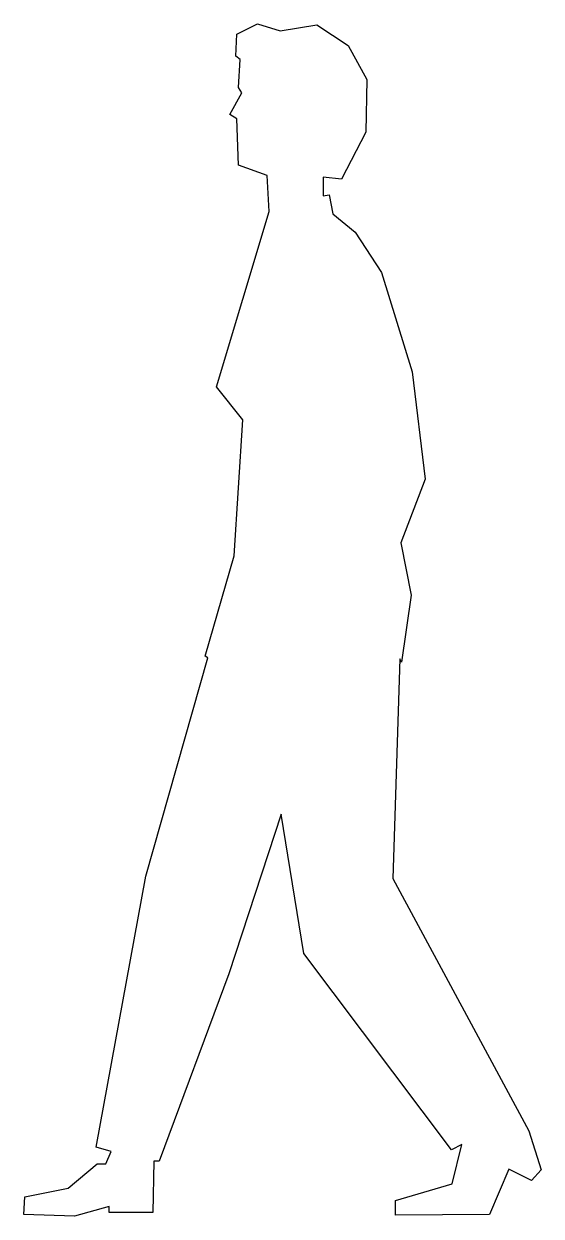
# Model space of a CAD drawing. Extents: x -12392 to -11682, y -2074 to -437.
import ezdxf

# ---------------------------------------------------------------- set-up
doc = ezdxf.new("R2010")
doc.units = 0
doc.layers.get('0').update_dxf_attribs({"linetype": 'CONTINUOUS'})

msp = doc.modelspace()

# ---------------------------------------------------------------- linework, layer by layer
at = {"color": 0}
for points in [[(-12040.3, -446.4), (-11990, -438), (-11946.9, -466.7), (-11921.7, -513.4), (-11922.9, -585.3), (-11956.4, -649.9), (-11981.6, -647.5), (-11981.6, -672.7), (-11973.2, -671.5), (-11968.4, -697.8), (-11937.3, -723), (-11901.4, -778.1), (-11859.4, -914.6), (-11841.5, -1061.9), (-11875, -1149.3), (-11860.6, -1221.2), (-11873.8, -1313.4), (-11876.2, -1308.6), (-11885.8, -1610.4), (-11699, -1956.5), (-11682.2, -2010.3), (-11695.4, -2024.7), (-11726.5, -2009.1), (-11752.9, -2071.4), (-11882.2, -2072.6), (-11882.2, -2052.3), (-11804.4, -2029.5), (-11791.2, -1975.6), (-11805.5, -1982.8), (-12007.9, -1713.4), (-12039.1, -1521.7), (-12110.9, -1740.9), (-12206.7, -1998.4), (-12213.9, -1998.4), (-12215.1, -2069), (-12275, -2069), (-12275, -2060.6), (-12322.9, -2073.8), (-12392.3, -2071.4), (-12391.1, -2047.5), (-12331.3, -2035.5), (-12291.8, -2002), (-12279.8, -2002), (-12272.6, -1985.2), (-12292.9, -1979.2), (-12224.7, -1606.8), (-12139.7, -1307.4), (-12143.3, -1305), (-12103.7, -1167.3), (-12091.8, -980.5), (-12127.7, -935), (-12055.8, -694.2), (-12058.2, -645.1), (-12097.7, -630.8), (-12100.1, -567.3), (-12109.7, -561.3), (-12093, -531.4), (-12097.7, -524.2), (-12095.4, -485.9), (-12101.3, -481.1), (-12100.1, -451.1), (-12071.4, -436.8), (-12040.3, -446.4), (-12040.3, -446.4)], [(-12040.3, -446.4), (-11990, -438), (-11946.9, -466.7), (-11921.7, -513.4), (-11922.9, -585.3), (-11956.4, -649.9), (-11981.6, -647.5), (-11981.6, -672.7), (-11973.2, -671.5), (-11968.4, -697.8), (-11937.3, -723), (-11901.4, -778.1), (-11859.4, -914.6), (-11841.5, -1061.9), (-11875, -1149.3), (-11860.6, -1221.2), (-11873.8, -1313.4), (-11876.2, -1308.6), (-11885.8, -1610.4), (-11699, -1956.5), (-11682.2, -2010.3), (-11695.4, -2024.7), (-11726.5, -2009.1), (-11752.9, -2071.4), (-11882.2, -2072.6), (-11882.2, -2052.3), (-11804.4, -2029.5), (-11791.2, -1975.6), (-11805.5, -1982.8), (-12007.9, -1713.4), (-12039.1, -1521.7), (-12110.9, -1740.9), (-12206.7, -1998.4), (-12213.9, -1998.4), (-12215.1, -2069), (-12275, -2069), (-12275, -2060.6), (-12322.9, -2073.8), (-12392.3, -2071.4), (-12391.1, -2047.5), (-12331.3, -2035.5), (-12291.8, -2002), (-12279.8, -2002), (-12272.6, -1985.2), (-12292.9, -1979.2), (-12224.7, -1606.8), (-12139.7, -1307.4), (-12143.3, -1305), (-12103.7, -1167.3), (-12091.8, -980.5), (-12127.7, -935), (-12055.8, -694.2), (-12058.2, -645.1), (-12097.7, -630.8), (-12100.1, -567.3), (-12109.7, -561.3), (-12093, -531.4), (-12097.7, -524.2), (-12095.4, -485.9), (-12101.3, -481.1), (-12100.1, -451.1), (-12071.4, -436.8), (-12040.3, -446.4)]]:
    msp.add_lwpolyline(points, dxfattribs=at)

doc.saveas('drawing.dxf')
